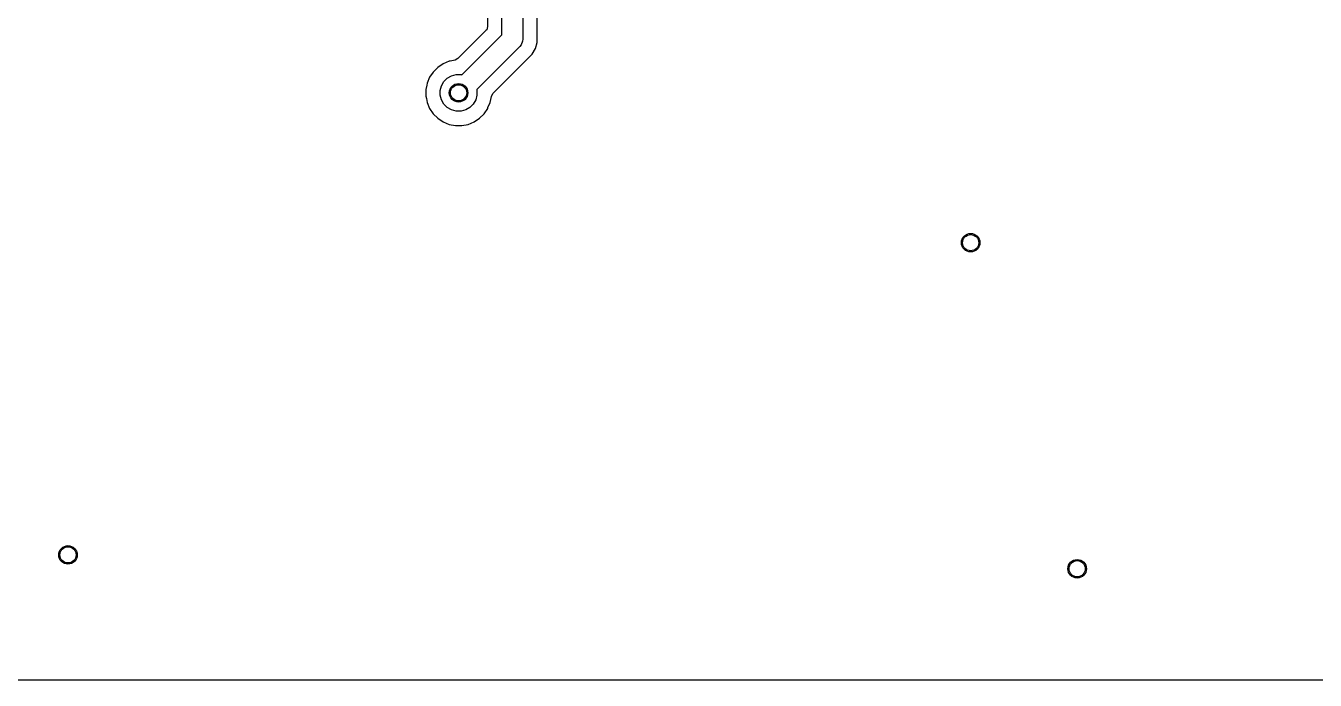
# Model space of a CAD drawing. Header units: inches. Extents: x 0.23 to 2.97, y 0.23 to 1.77.
# Drawn here: x 0.958 to 2.054, y 0.231 to 0.788 of the extents above; entities that cross this region are included whole.
import ezdxf

# ---------------------------------------------------------------- set-up
doc = ezdxf.new("R2010")
doc.units = ezdxf.units.IN
doc.header["$MEASUREMENT"] = 0
doc.layers.add('BLACK', color=250, linetype='CONTINUOUS')

msp = doc.modelspace()

# ---------------------------------------------------------------- linework, layer by layer
at = {"layer": 'BLACK', "linetype": 'CONTINUOUS'}
for p, q in [((1.3628, 0.7804), (1.3628, 0.8268)), ((1.3805, 0.8268), (1.3805, 0.7768)), ((1.3506, 0.8195), (1.3506, 0.7875)), ((1.3927, 0.774), (1.3927, 0.8195)), ((1.3288, 0.7464), (1.3628, 0.7804)), ((1.3492, 0.784), (1.3372, 0.7721)), ((1.3499, 0.7848), (1.3492, 0.784)), ((1.3506, 0.7875), (1.3499, 0.7848)), ((1.3372, 0.7721), (1.3254, 0.7602)), ((1.3779, 0.7705), (1.3413, 0.7339)), ((1.379, 0.7719), (1.3779, 0.7705)), ((1.3803, 0.775), (1.379, 0.7719)), ((1.379, 0.7719), (1.379, 0.7719)), ((1.3805, 0.7768), (1.3803, 0.775)), ((1.3885, 0.7639), (1.3912, 0.7687)), ((1.3912, 0.7687), (1.3927, 0.774)), ((1.3178, 0.7579), (1.3127, 0.7558)), ((1.3187, 0.7581), (1.3178, 0.7579)), ((1.3178, 0.7579), (1.3178, 0.7579)), ((1.3178, 0.7579), (1.3178, 0.7579)), ((1.3229, 0.7589), (1.3187, 0.7581)), ((1.323, 0.7589), (1.3229, 0.7589)), ((1.3254, 0.7602), (1.323, 0.7589)), ((1.3551, 0.7305), (1.3841, 0.7596)), ((1.3841, 0.7596), (1.3885, 0.7639)), ((1.3841, 0.7596), (1.3841, 0.7596)), ((1.3885, 0.7639), (1.3885, 0.7639)), ((1.3043, 0.7488), (1.3012, 0.7443)), ((1.3082, 0.7527), (1.3043, 0.7488)), ((1.3043, 0.7488), (1.3043, 0.7488)), ((1.3127, 0.7558), (1.3082, 0.7527)), ((1.3082, 0.7527), (1.3082, 0.7527)), ((1.3127, 0.7558), (1.3127, 0.7558)), ((1.3199, 0.7456), (1.3239, 0.7467)), ((1.3239, 0.7467), (1.328, 0.7467)), ((1.328, 0.7467), (1.3288, 0.7464)), ((1.2988, 0.7377), (1.298, 0.7338)), ((1.2991, 0.7392), (1.2988, 0.7377)), ((1.3012, 0.7443), (1.2991, 0.7392)), ((1.2991, 0.7392), (1.2991, 0.7392)), ((1.2991, 0.7392), (1.2991, 0.7392)), ((1.3012, 0.7443), (1.3012, 0.7443)), ((1.3103, 0.7331), (1.3114, 0.7371)), ((1.3114, 0.7371), (1.3134, 0.7406)), ((1.3134, 0.7406), (1.3163, 0.7435)), ((1.3163, 0.7435), (1.3199, 0.7456)), ((1.298, 0.7338), (1.298, 0.7283)), ((1.298, 0.7283), (1.2985, 0.7262)), ((1.2985, 0.7262), (1.2991, 0.7229)), ((1.3103, 0.729), (1.3103, 0.7331)), ((1.3114, 0.725), (1.3103, 0.729)), ((1.3134, 0.7215), (1.3114, 0.725)), ((1.3405, 0.725), (1.3384, 0.7215)), ((1.3415, 0.729), (1.3405, 0.725)), ((1.3413, 0.7339), (1.3415, 0.7331)), ((1.3415, 0.7331), (1.3415, 0.729)), ((1.3528, 0.7229), (1.3538, 0.728)), ((1.3538, 0.728), (1.3551, 0.7305)), ((1.3551, 0.7305), (1.3551, 0.7305)), ((1.2991, 0.7229), (1.2991, 0.7229)), ((1.2991, 0.7229), (1.2991, 0.7229)), ((1.2991, 0.7229), (1.3012, 0.7178)), ((1.3012, 0.7178), (1.3012, 0.7178)), ((1.3012, 0.7178), (1.3012, 0.7178)), ((1.3012, 0.7178), (1.3043, 0.7133)), ((1.3043, 0.7133), (1.3082, 0.7094)), ((1.3163, 0.7186), (1.3134, 0.7215)), ((1.3199, 0.7165), (1.3163, 0.7186)), ((1.3239, 0.7154), (1.3199, 0.7165)), ((1.328, 0.7154), (1.3239, 0.7154)), ((1.332, 0.7165), (1.328, 0.7154)), ((1.3355, 0.7186), (1.332, 0.7165)), ((1.3384, 0.7215), (1.3355, 0.7186)), ((1.3437, 0.7094), (1.3476, 0.7133)), ((1.3476, 0.7133), (1.3507, 0.7178)), ((1.3507, 0.7178), (1.3509, 0.7185)), ((1.3509, 0.7185), (1.3528, 0.7229)), ((1.3528, 0.7229), (1.3528, 0.7229)), ((1.3528, 0.7229), (1.3528, 0.7229)), ((1.3082, 0.7094), (1.3127, 0.7063)), ((1.3127, 0.7063), (1.3127, 0.7063)), ((1.3127, 0.7063), (1.3178, 0.7042)), ((1.3178, 0.7042), (1.3178, 0.7042)), ((1.3178, 0.7042), (1.3178, 0.7042)), ((1.3178, 0.7042), (1.3232, 0.7032)), ((1.3232, 0.7032), (1.3232, 0.7032)), ((1.3232, 0.7032), (1.3287, 0.7032)), ((1.3287, 0.7032), (1.3341, 0.7042)), ((1.3287, 0.7032), (1.3287, 0.7032)), ((1.3341, 0.7042), (1.3391, 0.7063)), ((1.3391, 0.7063), (1.3437, 0.7094)), ((2.9655, 0.2311), (0.2345, 0.2311))]:
    msp.add_line(p, q, dxfattribs=at)
at = {"layer": 'BLACK'}
for centre in [(1.3259, 0.7311), (1.7614, 0.6035), (0.9937, 0.3378), (1.852, 0.326)]:
    msp.add_circle(centre, 0.00787, dxfattribs=at)
at = {"layer": 'WHITE'}
for centre in [(1.3259, 0.7311), (1.7614, 0.6035), (0.9937, 0.3378), (1.852, 0.326)]:
    msp.add_circle(centre, 0.00689, dxfattribs=at)

doc.saveas('drawing.dxf')
